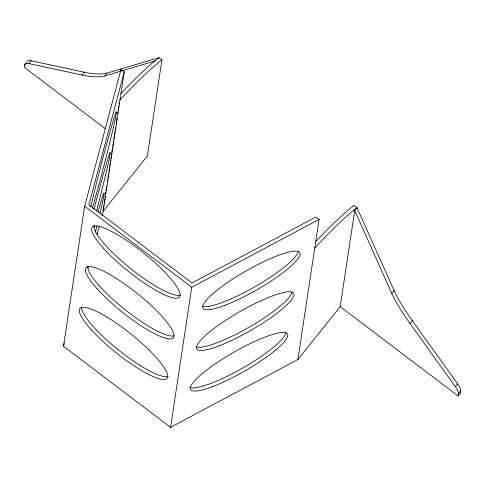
<?xml version="1.0" encoding="UTF-8"?>
<svg xmlns="http://www.w3.org/2000/svg" width="485" height="485" viewBox="0 0 485 485"><rect width="100%" height="100%" fill="white"/><g stroke="black" fill="none" stroke-linecap="round" stroke-linejoin="round"><path stroke-width="0.73" d="M26.408 62.753L24.59 65.02L24.25 67.282L105.469 128.81M315.996 241.36A211.333 25.372 -52.9 0 1 354.05 205.458L356.996 207.689L354.723 210.532L340.191 306.635L297.893 359.5L170.562 427.333L63.499 346.223L84.681 206.173L121.044 69.428L124.251 71.859L103.075 211.909L102.105 215.558M120.716 71.628L121.044 69.428M103.038 210.217L103.717 205.731M104.057 203.488L104.281 201.99M104.511 200.493L104.736 198.995M104.96 197.504L105.19 196.007M105.53 193.764L105.754 192.266M105.979 190.775L106.209 189.277M106.433 187.78L106.658 186.282M107.452 181.05L107.676 179.553M107.9 178.062L108.131 176.564M108.355 175.067L108.579 173.569M108.919 171.326L109.149 169.835M109.374 168.337L109.598 166.84M109.828 165.349L110.053 163.851M110.392 161.608L110.616 160.111M110.841 158.613L111.071 157.122M111.295 155.624L111.52 154.127M111.75 152.636L112.09 150.392M112.314 148.895L112.538 147.398M112.769 145.9L112.993 144.409M113.217 142.911L113.448 141.414M113.787 139.171L114.011 137.679M114.236 136.182L114.46 134.684M114.69 133.187L114.915 131.696M115.139 130.198L115.478 127.955M116.157 123.469L116.388 121.971M116.612 120.474L116.952 118.231M117.631 113.745L117.855 112.253M118.079 110.756L118.758 106.27M119.098 104.026L119.328 102.529M26.863 62.183A34.447 7.372 38.7 0 1 31.216 60.783L84.299 72.198A269.072 57.563 38.7 0 0 107.046 73.102L158.971 57.666L161.923 59.897L147.385 156.006L103.281 211.127M170.562 427.333L191.745 287.284L319.075 219.45L315.868 217.019L192.072 282.967L88.9 204.803L124.251 71.859M297.893 359.5L319.075 219.45M340.191 306.635L458.107 395.966L458.446 393.711L460.72 390.868A34.447 7.372 38.7 0 0 457.646 383.847L412.377 320.749A269.072 57.563 38.7 0 1 394.062 290.539L356.996 207.689A211.333 25.372 -52.9 0 0 314.741 248.077M460.72 390.868L460.38 393.129L458.107 395.966M63.499 346.223L64.281 343.301M88.112 268.156L88.506 266.695M97.049 234.552L99.189 226.519M24.59 65.02A34.447 7.372 38.7 0 1 28.942 63.626L31.216 60.783M28.942 63.626L82.026 75.042L84.299 72.198M82.026 75.042A269.072 57.563 38.7 0 0 104.772 75.939L107.046 73.102M158.061 58.8L158.971 57.666A211.333 25.372 -52.9 0 0 120.917 93.569M458.446 393.711A34.447 7.372 38.7 0 0 455.373 386.684L410.104 323.592A269.072 57.563 38.7 0 1 391.789 293.383L394.062 290.539M410.104 323.592L412.377 320.749M455.373 386.684L457.646 383.847M104.772 75.939L121.359 71.01M122.802 70.58L155.976 60.722M84.681 206.173L191.745 287.284M354.723 210.532L391.789 293.383M180.341 295.11A55.878 11.955 38.7 0 1 130.362 268.314A55.878 11.955 38.7 0 1 93.945 225.749M298.257 251.321A55.878 10.876 -29.8 0 1 254.88 286.75A55.878 10.876 -29.8 0 1 202.366 306.15M292.109 291.982A55.878 10.876 -29.8 0 1 248.732 327.411A55.878 10.876 -29.8 0 1 196.219 346.811M98.073 211.83A55.878 1.455 -75.5 0 1 100.037 213.164M96.921 226.034A55.878 1.455 -75.5 0 1 95.448 231.963M93.92 226.889A55.878 1.455 -75.5 0 1 94.314 225.428M285.962 332.643A55.878 10.876 -29.8 0 1 241.53 368.667A55.878 10.876 -29.8 0 1 189.562 387.224M119.668 100.286A211.333 25.372 -52.9 0 1 161.923 59.897M94.054 209.071A55.878 1.455 -75.5 0 1 110.24 152.411A55.878 1.455 -75.5 0 1 96.563 210.975M90.786 206.804A55.878 1.455 -75.5 0 1 111.107 127.907A55.878 1.455 -75.5 0 1 112.811 129.828A55.878 1.455 -75.5 0 1 92.265 208.471M174.194 335.772A55.878 11.955 38.7 0 1 124.208 308.975A55.878 11.955 38.7 0 1 87.797 266.41M168.046 376.433A55.878 11.955 38.7 0 1 118.061 349.63A55.878 11.955 38.7 0 1 81.644 307.066M103.172 247.987A55.878 11.955 38.7 0 0 178.068 297.954A55.878 11.955 38.7 0 0 126.427 240.33A55.878 11.955 38.7 0 0 103.172 247.987M97.024 288.648A55.878 11.955 38.7 0 0 171.92 338.615A55.878 11.955 38.7 0 0 120.274 280.985A55.878 11.955 38.7 0 0 97.024 288.648M90.877 329.303A55.878 11.955 38.7 0 0 165.773 379.276A55.878 11.955 38.7 0 0 114.127 321.646A55.878 11.955 38.7 0 0 90.877 329.303M225.149 305.198A55.878 10.876 -29.8 0 0 300.076 254.498A55.878 10.876 -29.8 0 0 228.702 281.724A55.878 10.876 -29.8 0 0 225.149 305.198M219.002 345.86A55.878 10.876 -29.8 0 0 293.922 295.153A55.878 10.876 -29.8 0 0 222.554 322.386A55.878 10.876 -29.8 0 0 219.002 345.86M212.854 386.521A55.878 10.876 -29.8 0 0 287.775 335.814A55.878 10.876 -29.8 0 0 216.401 363.047A55.878 10.876 -29.8 0 0 212.854 386.521"/></g></svg>
